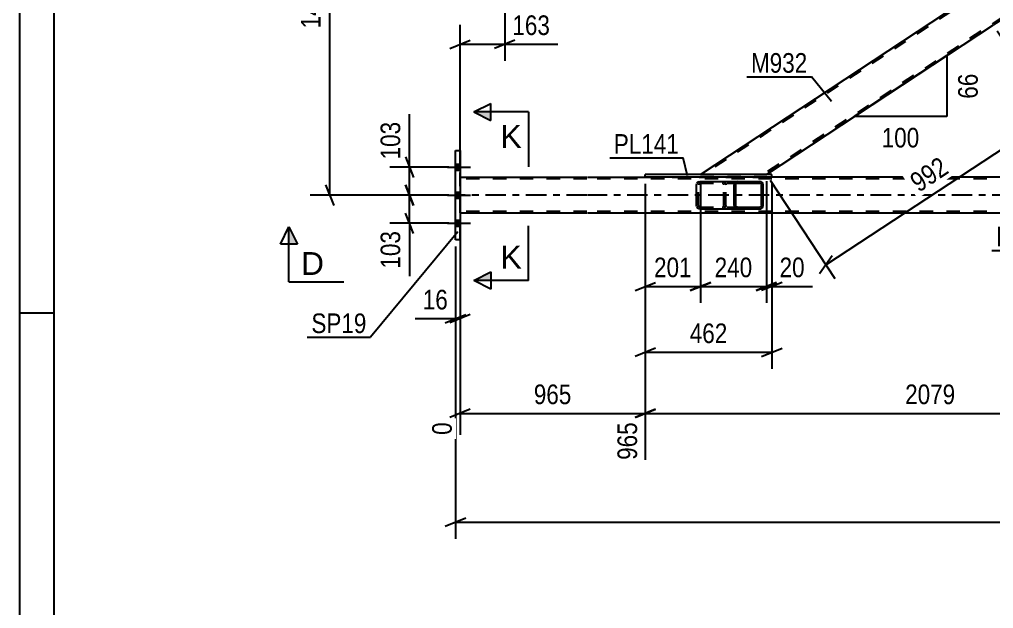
# Model space of a CAD drawing. Header units: millimetres. Extents: x -858 to 331, y -869 to -28.
# Drawn here: x -857.6 to -715.5, y -613.7 to -527.7 of the extents above; entities that cross this region are included whole.
import ezdxf

# ---------------------------------------------------------------- set-up
doc = ezdxf.new("R2010")
doc.units = ezdxf.units.MM
doc.linetypes.add('DXK_LINE_DOT2', pattern=[3.9198, 1.9599, -1.9599])
doc.linetypes.add('DXK_LINE_DOT3', pattern=[5.9187, 2.979, -0.9799, 0.9799, -0.9799])
doc.styles.add('Arial', font='ARIAL.TTF', dxfattribs={"height": 0.2})
doc.styles.add('Arial Narrow', font='ARIALN.TTF', dxfattribs={"height": 0.2})

# ---------------------------------------------------------------- blocks, each defined once
blk = doc.blocks.new('Unknown-570393797-1134')
at = {"color": 5, "linetype": 'Continuous'}
for p, q in [((-857.57, -27.58), (-857.57, -868.58)), ((-852.57, -32.58), (-852.57, -863.58)), ((-852.57, -570.58), (-857.57, -570.58))]:
    blk.add_line(p, q, dxfattribs=at)
blk = doc.blocks.new('Part-570393797-6262 - 6084')
at = {"linetype": 'Continuous'}
h = blk.add_hatch(dxfattribs=at)
h.set_pattern_fill('', scale=0.7, style=0, pattern_type=0)
h.set_pattern_definition([(45, (-753.2824, -555.0874), (-1.57154, 1.57154), [])])
h.paths.add_polyline_path([(-753.32, -554.9), (-753.28, -555.09), (-753.17, -555.24), (-753.01, -555.35), (-752.81, -555.38), (-749.58, -555.38), (-749.38, -555.35), (-749.21, -555.24), (-749.1, -555.09), (-749.06, -554.9), (-749.06, -551.86), (-749.1, -551.68), (-749.21, -551.52), (-749.38, -551.42), (-749.58, -551.38), (-752.81, -551.38), (-753.01, -551.42), (-753.17, -551.52), (-753.28, -551.68), (-753.32, -551.86)])
h.paths.add_polyline_path([(-753.05, -551.77), (-752.99, -551.69), (-752.91, -551.64), (-752.81, -551.62), (-749.58, -551.62), (-749.48, -551.64), (-749.39, -551.69), (-749.34, -551.77), (-749.32, -551.86), (-749.32, -554.9), (-749.34, -555), (-749.39, -555.07), (-749.48, -555.13), (-749.58, -555.14), (-752.81, -555.14), (-752.91, -555.13), (-752.99, -555.07), (-753.05, -555), (-753.07, -554.9), (-753.07, -551.86)])
at = {"color": 2, "linetype": 'Continuous'}
for p, q in [((-758.79, -551.86), (-758.75, -551.68)), ((-758.79, -554.9), (-758.79, -551.86)), ((-758.47, -551.42), (-758.28, -551.38)), ((-758.28, -551.38), (-752.81, -551.38)), ((-753.28, -551.68), (-753.32, -551.86)), ((-753.32, -554.9), (-753.32, -551.86)), ((-753.07, -551.86), (-753.05, -551.77)), ((-753.07, -554.9), (-753.07, -551.86)), ((-753.05, -551.77), (-752.99, -551.69)), ((-752.81, -551.38), (-753.01, -551.42)), ((-752.99, -551.69), (-752.91, -551.64)), ((-752.91, -551.64), (-752.81, -551.62)), ((-752.81, -551.38), (-749.58, -551.38)), ((-752.81, -551.62), (-749.58, -551.62)), ((-749.38, -551.42), (-749.58, -551.38)), ((-749.58, -551.62), (-749.48, -551.64)), ((-749.48, -551.64), (-749.39, -551.69)), ((-749.39, -551.69), (-749.34, -551.77)), ((-749.34, -551.77), (-749.32, -551.86)), ((-749.32, -554.9), (-749.32, -551.86)), ((-749.06, -551.86), (-749.1, -551.68)), ((-749.06, -554.9), (-749.06, -551.86)), ((-758.75, -555.09), (-758.79, -554.9)), ((-758.28, -555.38), (-758.47, -555.35)), ((-758.28, -555.38), (-752.81, -555.38)), ((-753.32, -554.9), (-753.28, -555.09)), ((-753.05, -555), (-753.07, -554.9)), ((-752.99, -555.07), (-753.05, -555)), ((-753.01, -555.35), (-752.81, -555.38)), ((-752.91, -555.13), (-752.99, -555.07)), ((-752.81, -555.14), (-752.91, -555.13)), ((-752.81, -555.14), (-749.58, -555.14)), ((-752.81, -555.38), (-749.58, -555.38)), ((-749.48, -555.13), (-749.58, -555.14)), ((-749.58, -555.38), (-749.38, -555.35)), ((-749.39, -555.07), (-749.48, -555.13)), ((-749.34, -555), (-749.39, -555.07)), ((-749.32, -554.9), (-749.34, -555)), ((-749.1, -555.09), (-749.06, -554.9))]:
    blk.add_line(p, q, dxfattribs=at)
at = {"color": 7, "linetype": 'DXK_LINE_DOT2'}
for p, q in [((-758.51, -551.77), (-758.53, -551.86)), ((-758.53, -554.9), (-758.53, -551.86)), ((-758.46, -551.69), (-758.51, -551.77)), ((-758.37, -551.64), (-758.46, -551.69)), ((-758.28, -551.62), (-758.37, -551.64)), ((-758.28, -551.62), (-749.58, -551.62)), ((-755.04, -551.38), (-754.85, -551.42)), ((-754.94, -551.64), (-755.04, -551.62)), ((-754.86, -551.69), (-754.94, -551.64)), ((-754.8, -551.77), (-754.86, -551.69)), ((-754.79, -551.86), (-754.8, -551.77)), ((-754.79, -554.9), (-754.79, -551.86)), ((-754.57, -551.68), (-754.53, -551.86)), ((-754.53, -554.9), (-754.53, -551.86)), ((-752.81, -551.38), (-749.58, -551.38)), ((-758.53, -554.9), (-758.51, -555)), ((-758.51, -555), (-758.46, -555.07)), ((-758.46, -555.07), (-758.37, -555.13)), ((-758.37, -555.13), (-758.28, -555.14)), ((-758.28, -555.14), (-749.58, -555.14)), ((-755.04, -555.14), (-754.94, -555.13)), ((-754.85, -555.35), (-755.04, -555.38)), ((-754.94, -555.13), (-754.86, -555.07)), ((-754.86, -555.07), (-754.8, -555)), ((-754.8, -555), (-754.79, -554.9)), ((-754.53, -554.9), (-754.57, -555.09)), ((-752.81, -555.38), (-749.58, -555.38))]:
    blk.add_line(p, q, dxfattribs=at)
at = {"color": 2, "linetype": 'Continuous'}
for centre, start, end in [((-758.3, -551.88), 110.7583, 155.68), ((-752.83, -551.88), 110.7583, 155.6801), ((-749.56, -551.88), 24.32, 69.2417), ((-758.3, -554.88), 204.32, 249.2417), ((-752.83, -554.88), 204.32, 249.2417), ((-749.56, -554.88), 290.7583, 335.6801)]:
    blk.add_arc(centre, 0.496, start, end, dxfattribs=at)
at = {"color": 7, "linetype": 'DXK_LINE_DOT2'}
for centre, start, end in [((-755.02, -551.88), 24.32, 69.2417), ((-755.02, -554.88), 290.7583, 335.68)]:
    blk.add_arc(centre, 0.496, start, end, dxfattribs=at)
blk = doc.blocks.new('Part-570393797-6280 - 6084')
at = {"color": 2, "linetype": 'Continuous'}
for p, q in [((-747.81, -550.34), (-766.27, -550.34)), ((-766.27, -550.74), (-766.27, -550.34)), ((-747.81, -550.74), (-766.27, -550.74)), ((-747.81, -550.74), (-747.81, -550.34))]:
    blk.add_line(p, q, dxfattribs=at)
blk = doc.blocks.new('Part-570393797-6321 - 6084')
at = {"color": 2, "linetype": 'Continuous'}
for p, q in [((-793.94, -559.88), (-793.94, -546.88)), ((-793.94, -546.88), (-793.3, -546.88)), ((-793.3, -546.88), (-793.3, -546.88)), ((-793.3, -546.88), (-793.3, -559.88)), ((-793.3, -559.88), (-793.94, -559.88)), ((-793.3, -559.88), (-793.3, -559.88))]:
    blk.add_line(p, q, dxfattribs=at)
at = {"color": 7, "linetype": 'DXK_LINE_DOT2'}
for p, q in [((-793.94, -559.88), (-793.94, -546.88)), ((-793.3, -559.88), (-793.3, -546.88))]:
    blk.add_line(p, q, dxfattribs=at)
blk = doc.blocks.new('Part-570393797-6347 - 6084')
at = {"color": 7, "linetype": 'DXK_LINE_DOT2'}
for p, q in [((-682.44, -500.78), (-757.78, -550.34)), ((-674.74, -501.46), (-749.05, -550.34)), ((-674.74, -500.78), (-682.87, -500.78)), ((-674.74, -501.68), (-674.74, -501.75)), ((-715.47, -522.22), (-720.27, -525.38)), ((-710.66, -525.38), (-715.47, -528.54)), ((-758.22, -550.34), (-748.61, -550.34))]:
    blk.add_line(p, q, dxfattribs=at)
at = {"color": 2, "linetype": 'Continuous'}
for p, q in [((-682.87, -500.78), (-715.47, -522.22)), ((-674.74, -500.78), (-674.74, -501.68)), ((-674.74, -501.75), (-710.66, -525.38)), ((-758.22, -550.34), (-720.27, -525.38)), ((-748.61, -550.34), (-715.47, -528.54))]:
    blk.add_line(p, q, dxfattribs=at)
blk = doc.blocks.new('Part-570393797-6455 - 6084')
at = {"color": 2, "linetype": 'Continuous'}
for p, q in [((-793.3, -550.74), (-774.78, -550.74)), ((-774.68, -550.74), (-766.27, -550.74)), ((-683.13, -550.74), (-747.81, -550.74)), ((-774.78, -556.02), (-793.3, -556.02)), ((-97.12, -556.02), (-774.68, -556.02))]:
    blk.add_line(p, q, dxfattribs=at)
at = {"color": 7, "linetype": 'DXK_LINE_DOT2'}
for p, q in [((-793.3, -550.74), (-793.3, -556.02)), ((-774.78, -550.98), (-793.3, -550.98)), ((-97.12, -550.98), (-774.68, -550.98)), ((-766.27, -550.74), (-747.81, -550.74)), ((-774.78, -555.78), (-793.3, -555.78)), ((-97.12, -555.78), (-774.68, -555.78))]:
    blk.add_line(p, q, dxfattribs=at)
at = {"color": 7, "linetype": 'DXK_LINE_DOT3'}
for p, q in [((-774.78, -553.38), (-793.3, -553.38)), ((-97.12, -553.38), (-774.68, -553.38))]:
    blk.add_line(p, q, dxfattribs=at)
blk = doc.blocks.new('Bolt-570393797-6569 - 6084')
at = {"linetype": 'Continuous'}
for points in [[(-793.94, -548.84), (-793.94, -549.72), (-793.3, -549.72), (-793.3, -548.84)], [(-793.94, -548.84), (-793.94, -549.72), (-793.3, -549.72), (-793.3, -548.84)], [(-793.94, -548.84), (-793.94, -549.72), (-793.3, -549.72), (-793.3, -548.84)], [(-793.94, -552.94), (-793.94, -553.82), (-793.3, -553.82), (-793.3, -552.94)], [(-793.94, -552.94), (-793.94, -553.82), (-793.3, -553.82), (-793.3, -552.94)], [(-793.94, -557.04), (-793.94, -557.92), (-793.3, -557.92), (-793.3, -557.04)], [(-793.94, -557.04), (-793.94, -557.92), (-793.3, -557.92), (-793.3, -557.04)], [(-793.94, -557.04), (-793.94, -557.92), (-793.3, -557.92), (-793.3, -557.04)]]:
    blk.add_hatch(color=1, dxfattribs=at).paths.add_polyline_path(points)
at = {"color": 1, "linetype": 'Continuous'}
for p, q in [((-795.1, -549.28), (-791.78, -549.28)), ((-795.1, -549.28), (-791.78, -549.28)), ((-795.1, -549.28), (-791.78, -549.28)), ((-793.94, -548.84), (-793.3, -548.84)), ((-793.94, -548.84), (-793.3, -548.84)), ((-793.94, -548.84), (-793.3, -548.84)), ((-793.94, -549.72), (-793.3, -549.72)), ((-793.94, -549.72), (-793.3, -549.72)), ((-793.94, -549.72), (-793.3, -549.72)), ((-795.1, -553.38), (-791.78, -553.38)), ((-795.1, -553.38), (-791.78, -553.38)), ((-793.94, -552.94), (-793.3, -552.94)), ((-793.94, -552.94), (-793.3, -552.94)), ((-793.94, -553.82), (-793.3, -553.82)), ((-793.94, -553.82), (-793.3, -553.82)), ((-795.1, -557.48), (-791.78, -557.48)), ((-795.1, -557.48), (-791.78, -557.48)), ((-795.1, -557.48), (-791.78, -557.48)), ((-793.94, -557.04), (-793.3, -557.04)), ((-793.94, -557.04), (-793.3, -557.04)), ((-793.94, -557.04), (-793.3, -557.04)), ((-793.94, -557.92), (-793.3, -557.92)), ((-793.94, -557.92), (-793.3, -557.92)), ((-793.94, -557.92), (-793.3, -557.92))]:
    blk.add_line(p, q, dxfattribs=at)
blk = doc.blocks.new('StraightDimension-570393797-6925 - 6084')
at = {"color": 7, "linetype": 'Continuous'}
for p, q in [((-766.27, -551.74), (-766.27, -578.71)), ((-747.81, -551.74), (-747.81, -578.71)), ((-764.77, -575.71), (-767.77, -576.91)), ((-766.27, -576.31), (-747.81, -576.31)), ((-749.31, -576.91), (-746.31, -575.71))]:
    blk.add_line(p, q, dxfattribs=at)
at = {"color": 0}
blk.add_wipeout([(-753.7, -575.56), (-753.7, -571.36), (-760.38, -571.36), (-760.38, -575.56)], dxfattribs=at)
at = {"color": 3, "style": 'Arial Narrow'}
blk.add_text('462', height=2.863, dxfattribs=at).set_placement((-759.78, -574.96))
blk = doc.blocks.new('StraightDimension-570393797-7440 - 6084')
at = {"color": 7, "linetype": 'Continuous'}
for p, q in [((-714.92, -529.38), (-705.46, -543.76)), ((-707.7, -543.08), (-705.85, -540.43)), ((-739.92, -563.56), (-706.78, -541.76)), ((-748.06, -551.18), (-738.6, -565.56)), ((-738.99, -562.23), (-740.84, -564.88))]:
    blk.add_line(p, q, dxfattribs=at)
at = {"color": 0}
blk.add_wipeout([(-720.97, -550.2), (-723.27, -546.69), (-728.86, -550.36), (-726.55, -553.87)], dxfattribs=at)
at = {"color": 3, "style": 'Arial Narrow'}
blk.add_text('992', height=2.863, rotation=33.3347, dxfattribs=at).set_placement((-726.38, -553.04))
blk = doc.blocks.new('AngleDimension-570393797-6872 - 6084')
at = {"color": 7, "linetype": 'Continuous'}
for p, q in [((-722.27, -533.02), (-735.8, -541.92)), ((-722.27, -533.02), (-722.27, -541.92)), ((-727.14, -536.22), (-735.8, -541.92)), ((-722.27, -541.92), (-735.8, -541.92))]:
    blk.add_line(p, q, dxfattribs=at)
at = {"color": 0}
for points in [[(-717.17, -535.04), (-721.37, -535.04), (-721.37, -539.9), (-717.17, -539.9)], [(-725.69, -547.02), (-725.69, -542.82), (-732.38, -542.82), (-732.38, -547.02)]]:
    blk.add_wipeout(points, dxfattribs=at)
at = {"color": 3, "style": 'Arial Narrow'}
blk.add_text('66', height=2.863, rotation=90.0002, dxfattribs=at).set_placement((-717.77, -539.3))
blk.add_text('100', height=2.863, dxfattribs=at).set_placement((-731.78, -546.42))
blk = doc.blocks.new('StraightDimension-570393797-7650 - 6084')
at = {"color": 7, "linetype": 'Continuous'}
for p, q in [((-801.27, -551.88), (-800.07, -554.88)), ((-794.94, -553.38), (-803.52, -553.38)), ((-800.67, -557.48), (-800.67, -553.38)), ((-800.07, -558.98), (-801.27, -555.98)), ((-794.94, -557.48), (-803.52, -557.48)), ((-800.67, -557.48), (-800.67, -565.22)), ((-800.67, -557.48), (-800.67, -565.22))]:
    blk.add_line(p, q, dxfattribs=at)
at = {"color": 0}
blk.add_wipeout([(-801.42, -558.01), (-805.62, -558.01), (-805.62, -564.69), (-801.42, -564.69)], dxfattribs=at)
at = {"color": 3, "style": 'Arial Narrow'}
blk.add_text('103', height=2.863, rotation=90.0002, dxfattribs=at).set_placement((-802.02, -564.09))
blk = doc.blocks.new('StraightDimension-570393797-6914 - 6084')
at = {"color": 7, "linetype": 'Continuous'}
for p, q in [((-793.94, -560.88), (-793.94, -603.51)), ((-792.44, -600.51), (-795.44, -601.71)), ((-793.94, -601.11), (-96.48, -601.11))]:
    blk.add_line(p, q, dxfattribs=at)
blk = doc.blocks.new('StraightDimension-570393797-6936 - 6084')
at = {"color": 7, "linetype": 'Continuous'}
for p, q in [((-748.61, -551.34), (-748.61, -569.1)), ((-747.81, -551.74), (-747.81, -569.1)), ((-750.11, -567.3), (-747.11, -566.1)), ((-746.31, -566.1), (-749.31, -567.3)), ((-748.61, -566.7), (-747.81, -566.7)), ((-747.81, -566.7), (-741.9, -566.7)), ((-747.81, -566.7), (-741.9, -566.7))]:
    blk.add_line(p, q, dxfattribs=at)
at = {"color": 0}
blk.add_wipeout([(-742.43, -565.95), (-742.43, -561.75), (-747.28, -561.75), (-747.28, -565.95)], dxfattribs=at)
at = {"color": 3, "style": 'Arial Narrow'}
blk.add_text('20', height=2.863, dxfattribs=at).set_placement((-746.68, -565.35))
blk = doc.blocks.new('StraightDimension-570393797-6944 - 6084')
at = {"color": 7, "linetype": 'Continuous'}
for p, q in [((-758.22, -551.34), (-758.22, -569.1)), ((-748.61, -551.34), (-748.61, -569.1)), ((-759.72, -567.3), (-756.72, -566.1)), ((-758.22, -566.7), (-748.61, -566.7)), ((-747.11, -566.1), (-750.11, -567.3))]:
    blk.add_line(p, q, dxfattribs=at)
at = {"color": 0}
blk.add_wipeout([(-750.07, -565.95), (-750.07, -561.75), (-756.75, -561.75), (-756.75, -565.95)], dxfattribs=at)
at = {"color": 3, "style": 'Arial Narrow'}
blk.add_text('240', height=2.863, dxfattribs=at).set_placement((-756.15, -565.35))
blk = doc.blocks.new('StraightDimension-570393797-6952 - 6084')
at = {"color": 7, "linetype": 'Continuous'}
for p, q in [((-766.27, -551.74), (-766.27, -569.1)), ((-758.22, -551.34), (-758.22, -569.1)), ((-767.77, -567.3), (-764.77, -566.1)), ((-766.27, -566.7), (-758.22, -566.7)), ((-756.72, -566.1), (-759.72, -567.3))]:
    blk.add_line(p, q, dxfattribs=at)
at = {"color": 0}
blk.add_wipeout([(-758.9, -565.95), (-758.9, -561.75), (-765.59, -561.75), (-765.59, -565.95)], dxfattribs=at)
at = {"color": 3, "style": 'Arial Narrow'}
blk.add_text('201', height=2.863, dxfattribs=at).set_placement((-764.99, -565.35))
blk = doc.blocks.new('StraightDimension-570393797-7136 - 6084')
at = {"color": 7, "linetype": 'Continuous'}
for p, q in [((-766.27, -551.74), (-766.27, -592)), ((-683.13, -551.74), (-683.13, -593.83)), ((-764.77, -584.62), (-767.77, -585.82)), ((-766.27, -585.22), (-683.13, -585.22)), ((-684.63, -585.82), (-681.63, -584.62))]:
    blk.add_line(p, q, dxfattribs=at)
at = {"color": 0}
blk.add_wipeout([(-720.44, -584.47), (-720.44, -580.27), (-728.96, -580.27), (-728.96, -584.47)], dxfattribs=at)
at = {"color": 3, "style": 'Arial Narrow'}
blk.add_text('2079', height=2.863, dxfattribs=at).set_placement((-728.36, -583.87))
at = {"color": 0, "linetype": 'Continuous'}
blk.add_wipeout([(-683.73, -585.92), (-687.93, -585.92), (-687.93, -594.43), (-683.73, -594.43)], dxfattribs=at)
at = {"color": 3, "linetype": 'Continuous', "style": 'Arial Narrow'}
blk.add_text('3044', height=2.863, rotation=90.0002, dxfattribs=at).set_placement((-684.33, -593.83))
blk = doc.blocks.new('StraightDimension-570393797-7144 - 6084')
at = {"color": 7, "linetype": 'Continuous'}
for p, q in [((-766.27, -551.74), (-766.27, -592)), ((-793.3, -557.02), (-793.3, -588.35)), ((-791.8, -584.62), (-794.8, -585.82)), ((-793.3, -585.22), (-766.27, -585.22)), ((-767.77, -585.82), (-764.77, -584.62))]:
    blk.add_line(p, q, dxfattribs=at)
at = {"color": 0}
blk.add_wipeout([(-776.45, -584.47), (-776.45, -580.27), (-783.13, -580.27), (-783.13, -584.47)], dxfattribs=at)
at = {"color": 3, "style": 'Arial Narrow'}
blk.add_text('965', height=2.863, dxfattribs=at).set_placement((-782.53, -583.87))
at = {"color": 0, "linetype": 'Continuous'}
for points in [[(-793.9, -585.92), (-798.1, -585.92), (-798.1, -588.95), (-793.9, -588.95)], [(-766.87, -585.92), (-771.07, -585.92), (-771.07, -592.6), (-766.87, -592.6)]]:
    blk.add_wipeout(points, dxfattribs=at)
at = {"color": 3, "linetype": 'Continuous', "style": 'Arial Narrow'}
for s, height, p in [('0', 2.86, (-794.5, -588.35)), ('965', 2.863, (-767.47, -592))]:
    blk.add_text(s, height=height, rotation=90.0002, dxfattribs=at).set_placement(p)
blk = doc.blocks.new('StraightDimension-570393797-7352 - 6084')
at = {"color": 7, "linetype": 'Continuous'}
for p, q in [((-811.7, -498.88), (-812.9, -495.88)), ((-788.58, -497.38), (-815.15, -497.38)), ((-812.3, -553.38), (-812.3, -497.38)), ((-812.9, -551.88), (-811.7, -554.88)), ((-794.94, -553.38), (-815.15, -553.38))]:
    blk.add_line(p, q, dxfattribs=at)
at = {"color": 0}
blk.add_wipeout([(-813.05, -521.13), (-817.25, -521.13), (-817.25, -529.64), (-813.05, -529.64)], dxfattribs=at)
at = {"color": 3, "style": 'Arial Narrow'}
blk.add_text('1400', height=2.863, rotation=90.0002, dxfattribs=at).set_placement((-813.65, -529.04))
blk = doc.blocks.new('StraightDimension-570393797-7491 - 6084')
at = {"color": 7, "linetype": 'Continuous'}
for p, q in [((-786.78, -501.38), (-786.78, -533.76)), ((-793.3, -549.74), (-793.3, -528.51)), ((-794.8, -531.96), (-791.8, -530.76)), ((-793.3, -531.36), (-786.78, -531.36)), ((-785.28, -530.76), (-788.28, -531.96)), ((-786.78, -531.36), (-779.05, -531.36)), ((-786.78, -531.36), (-779.05, -531.36))]:
    blk.add_line(p, q, dxfattribs=at)
at = {"color": 0}
blk.add_wipeout([(-779.57, -530.61), (-779.57, -526.41), (-786.26, -526.41), (-786.26, -530.61)], dxfattribs=at)
at = {"color": 3, "style": 'Arial Narrow'}
blk.add_text('163', height=2.863, dxfattribs=at).set_placement((-785.66, -530.01))
blk = doc.blocks.new('StraightDimension-570393797-7642 - 6084')
at = {"color": 7, "linetype": 'Continuous'}
for p, q in [((-800.67, -549.28), (-800.67, -541.55)), ((-800.67, -549.28), (-800.67, -541.55)), ((-801.27, -547.78), (-800.07, -550.78)), ((-794.94, -549.28), (-803.52, -549.28)), ((-800.67, -553.38), (-800.67, -549.28)), ((-800.07, -554.88), (-801.27, -551.88)), ((-794.94, -553.38), (-803.52, -553.38))]:
    blk.add_line(p, q, dxfattribs=at)
at = {"color": 0}
blk.add_wipeout([(-801.42, -542.07), (-805.62, -542.07), (-805.62, -548.76), (-801.42, -548.76)], dxfattribs=at)
at = {"color": 3, "style": 'Arial Narrow'}
blk.add_text('103', height=2.863, rotation=90.0002, dxfattribs=at).set_placement((-802.02, -548.16))
blk = doc.blocks.new('StraightDimension-570393797-7799 - 6084')
at = {"color": 7, "linetype": 'Continuous'}
for p, q in [((-793.94, -560.88), (-793.94, -573.8)), ((-793.3, -560.88), (-793.3, -573.8)), ((-795.44, -572), (-792.44, -570.8)), ((-791.8, -570.8), (-794.8, -572)), ((-793.94, -571.4), (-799.85, -571.4)), ((-793.94, -571.4), (-799.85, -571.4)), ((-793.94, -571.4), (-793.3, -571.4))]:
    blk.add_line(p, q, dxfattribs=at)
at = {"color": 0}
blk.add_wipeout([(-794.47, -570.65), (-794.47, -566.45), (-799.33, -566.45), (-799.33, -570.65)], dxfattribs=at)
at = {"color": 3, "style": 'Arial Narrow'}
blk.add_text('16', height=2.863, dxfattribs=at).set_placement((-798.73, -570.05))
blk = doc.blocks.new('SectionMark-570393797-8156 - 6084')
at = {"linetype": 'Continuous'}
for points in [[(-788.8, -541.23), (-788.8, -542.48), (-791.3, -541.23)], [(-788.8, -564.58), (-788.8, -565.83), (-791.3, -565.83)]]:
    blk.add_hatch(color=6, dxfattribs=at).paths.add_polyline_path(points)
at = {"color": 6, "linetype": 'Continuous'}
for p, q in [((-791.3, -541.23), (-788.8, -539.98)), ((-783.3, -541.23), (-791.3, -541.23)), ((-791.3, -541.23), (-788.8, -542.48)), ((-788.8, -542.48), (-788.8, -539.98)), ((-783.3, -541.23), (-783.3, -549.23)), ((-783.3, -565.83), (-783.3, -557.83)), ((-791.3, -565.83), (-788.8, -564.58)), ((-788.8, -564.58), (-788.8, -567.08)), ((-783.3, -565.83), (-791.3, -565.83)), ((-788.8, -567.08), (-791.3, -565.83))]:
    blk.add_line(p, q, dxfattribs=at)
at = {"color": 0, "linetype": 'Continuous'}
for points in [[(-784.3, -546.48), (-784.3, -542.98), (-787.41, -542.98), (-787.41, -546.48)], [(-784.3, -564.08), (-784.3, -560.58), (-787.41, -560.58), (-787.41, -564.08)]]:
    blk.add_wipeout(points, dxfattribs=at)
at = {"color": 3, "linetype": 'Continuous', "style": 'Arial'}
for p in [(-787.41, -546.48), (-787.41, -564.08)]:
    blk.add_text('K', height=3.34, dxfattribs=at).set_placement(p)
blk = doc.blocks.new('SectionMark-570393797-8160 - 6084')
at = {"linetype": 'Continuous'}
blk.add_hatch(color=6, dxfattribs=at).paths.add_polyline_path([(-817.01, -560.52), (-818.26, -560.52), (-818.26, -558.02)])
at = {"color": 6, "linetype": 'Continuous'}
for p, q in [((-819.51, -560.52), (-818.26, -558.02)), ((-818.26, -566.02), (-818.26, -558.02)), ((-818.26, -558.02), (-817.01, -560.52)), ((-817.01, -560.52), (-819.51, -560.52)), ((-818.26, -566.02), (-810.26, -566.02))]:
    blk.add_line(p, q, dxfattribs=at)
at = {"color": 0, "linetype": 'Continuous'}
blk.add_wipeout([(-813.14, -565.02), (-813.14, -561.52), (-816.51, -561.52), (-816.51, -565.02)], dxfattribs=at)
at = {"color": 3, "linetype": 'Continuous', "style": 'Arial'}
blk.add_text('D', height=3.34, dxfattribs=at).set_placement((-816.51, -565.02))
blk = doc.blocks.new('Mark-570393797-6276 - 6084')
at = {"color": 0}
blk.add_wipeout([(-761.36, -547.34), (-761.36, -544.34), (-770.86, -544.34), (-770.86, -547.34)], dxfattribs=at)
blk.add_wipeout([(-761.36, -547.34), (-761.36, -544.34), (-770.86, -544.34), (-770.86, -547.34)], dxfattribs=at)
at = {"color": 30, "linetype": 'Continuous'}
for p in [(-771.46, -547.94), (-760.13, -550.56)]:
    blk.add_line(p, (-760.76, -547.94), dxfattribs=at)
at = {"color": 3, "style": 'Arial Narrow'}
blk.add_text('PL141', height=2.863, dxfattribs=at).set_placement((-770.86, -547.34))
blk = doc.blocks.new('Mark-570393797-6317 - 6084')
at = {"color": 0}
blk.add_wipeout([(-806.94, -573.5), (-806.94, -570.5), (-814.98, -570.5), (-814.98, -573.5)], dxfattribs=at)
blk.add_wipeout([(-806.94, -573.5), (-806.94, -570.5), (-814.98, -570.5), (-814.98, -573.5)], dxfattribs=at)
at = {"color": 30, "linetype": 'Continuous'}
for p in [(-793.64, -558.75), (-815.58, -574.1)]:
    blk.add_line(p, (-806.34, -574.1), dxfattribs=at)
at = {"color": 3, "style": 'Arial Narrow'}
blk.add_text('SP19', height=2.863, dxfattribs=at).set_placement((-814.98, -573.5))
blk = doc.blocks.new('Mark-570393797-6343 - 6084')
at = {"color": 0}
blk.add_wipeout([(-742.63, -535.51), (-742.63, -532.51), (-750.85, -532.51), (-750.85, -535.51)], dxfattribs=at)
blk.add_wipeout([(-742.63, -535.51), (-742.63, -532.51), (-750.85, -532.51), (-750.85, -535.51)], dxfattribs=at)
at = {"color": 30, "linetype": 'Continuous'}
for p in [(-751.45, -536.11), (-739.12, -539.69)]:
    blk.add_line(p, (-742.03, -536.11), dxfattribs=at)
at = {"color": 3, "style": 'Arial Narrow'}
blk.add_text('M932', height=2.863, dxfattribs=at).set_placement((-750.85, -535.51))
blk = doc.blocks.new('Mark-570393797-6451 - 6084')
at = {"color": 0}
blk.add_wipeout([(-705.05, -560.84), (-705.05, -557.84), (-715.1, -557.84), (-715.1, -560.84)], dxfattribs=at)
blk.add_wipeout([(-705.05, -560.84), (-705.05, -557.84), (-715.1, -557.84), (-715.1, -560.84)], dxfattribs=at)
at = {"color": 30, "linetype": 'Continuous'}
for p in [(-702.73, -554.75), (-715.7, -561.44)]:
    blk.add_line(p, (-704.45, -561.44), dxfattribs=at)
at = {"color": 3, "style": 'Arial Narrow'}
blk.add_text('BC351', height=2.863, dxfattribs=at).set_placement((-715.1, -560.84))

msp = doc.modelspace()

# ---------------------------------------------------------------- block references
for name in ['Unknown-570393797-1134', 'Part-570393797-6347 - 6084', 'Part-570393797-6321 - 6084', 'Bolt-570393797-6569 - 6084', 'Part-570393797-6455 - 6084', 'Part-570393797-6280 - 6084', 'Part-570393797-6262 - 6084']:
    msp.add_blockref(name, (0, 0))

# ---------------------------------------------------------------- next in the draw order: block references
for name in ['Mark-570393797-6276 - 6084', 'StraightDimension-570393797-7650 - 6084', 'StraightDimension-570393797-6925 - 6084']:
    msp.add_blockref(name, (0, 0))

# ---------------------------------------------------------------- next in the draw order: block references
msp.add_blockref('StraightDimension-570393797-7440 - 6084', (0, 0))

# ---------------------------------------------------------------- next in the draw order: block references
for name in ['Mark-570393797-6343 - 6084', 'AngleDimension-570393797-6872 - 6084', 'StraightDimension-570393797-6914 - 6084']:
    msp.add_blockref(name, (0, 0))

# ---------------------------------------------------------------- next in the draw order: block references
msp.add_blockref('StraightDimension-570393797-6936 - 6084', (0, 0))

# ---------------------------------------------------------------- next in the draw order: block references
msp.add_blockref('StraightDimension-570393797-6944 - 6084', (0, 0))

# ---------------------------------------------------------------- next in the draw order: block references
msp.add_blockref('StraightDimension-570393797-6952 - 6084', (0, 0))

# ---------------------------------------------------------------- next in the draw order: block references
msp.add_blockref('StraightDimension-570393797-7136 - 6084', (0, 0))

# ---------------------------------------------------------------- next in the draw order: block references
msp.add_blockref('StraightDimension-570393797-7144 - 6084', (0, 0))

# ---------------------------------------------------------------- next in the draw order: block references
for name in ['StraightDimension-570393797-7352 - 6084', 'StraightDimension-570393797-7799 - 6084']:
    msp.add_blockref(name, (0, 0))

# ---------------------------------------------------------------- next in the draw order: block references
msp.add_blockref('StraightDimension-570393797-7491 - 6084', (0, 0))

# ---------------------------------------------------------------- next in the draw order: block references
for name in ['SectionMark-570393797-8156 - 6084', 'StraightDimension-570393797-7642 - 6084']:
    msp.add_blockref(name, (0, 0))

# ---------------------------------------------------------------- next in the draw order: block references
msp.add_blockref('SectionMark-570393797-8160 - 6084', (0, 0))

# ---------------------------------------------------------------- next in the draw order: block references
for name in ['Mark-570393797-6451 - 6084', 'Mark-570393797-6317 - 6084']:
    msp.add_blockref(name, (0, 0))

doc.saveas('drawing.dxf')
